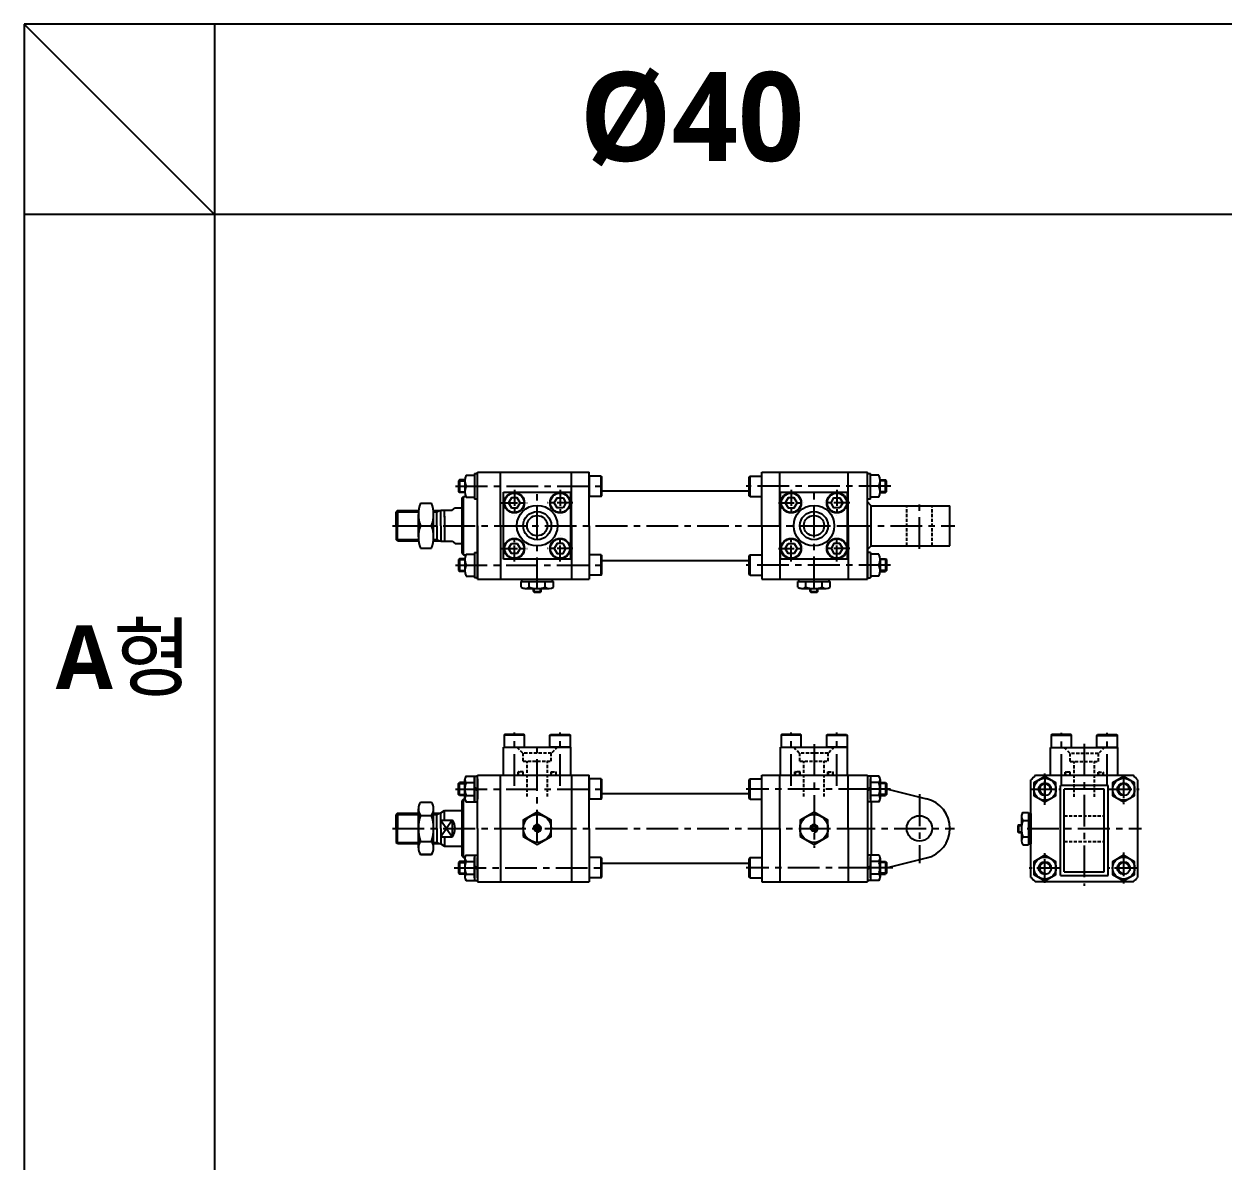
# Model space of a CAD drawing. Extents: x -819 to 10005, y 0 to 4179.
# Drawn here: x 0 to 945, y 3283 to 4179 of the extents above; entities that cross this region are included whole.
import ezdxf

# ---------------------------------------------------------------- set-up
doc = ezdxf.new("R2010")
doc.units = 0
doc.header["$LTSCALE"] = 10
doc.header["$MEASUREMENT"] = 0
for name, pattern in [('CENTER', [2, 1.25, -0.25, 0.25, -0.25]), ('CENTERX2', [4, 2.5, -0.5, 0.5, -0.5]), ('HIDDEN', [0.375, 0.25, -0.125])]:
    doc.linetypes.add(name, pattern=pattern)
doc.layers.get('0').update_dxf_attribs({"linetype": 'CONTINUOUS'})
for name, color, linetype in [('CEN', 1, 'CENTERX2'), ('CENTER', 1, 'CENTER'), ('DIM', 2, 'CONTINUOUS'), ('ML', 7, 'CONTINUOUS')]:
    doc.layers.add(name, color=color, linetype=linetype)
doc.styles.add('문자', font='romans.shx')

msp = doc.modelspace()

# ---------------------------------------------------------------- linework, layer by layer
for p, q in [((5627.93, 4179.17), (0, 4179.17)), ((0, 4179.17), (0, 2387.17)), ((150, 4029.17), (0, 4179.17)), ((150, 4179.17), (150, 2387.17)), ((971, 4029.17), (0, 4029.17)), ((401.2, 3732.28), (401.7, 3731.78)), ((401.2, 3732.28), (407.2, 3732.28)), ((401.7, 3731.78), (406.7, 3731.78)), ((407.2, 3732.28), (406.7, 3731.78)), ((619.2, 3732.28), (619.7, 3731.78)), ((619.2, 3732.28), (625.2, 3732.28)), ((619.7, 3731.78), (624.7, 3731.78)), ((625.2, 3732.28), (624.7, 3731.78)), ((783.17, 3548.63), (782.67, 3548.13)), ((782.67, 3548.13), (782.67, 3543.13)), ((783.17, 3548.63), (783.17, 3542.63)), ((783.17, 3542.63), (782.67, 3543.13))]:
    msp.add_line(p, q)
at = {"color": 7, "linetype": 'Continuous'}
for p, q in [((391.5, 3735.77), (391.5, 3740.18)), ((391.5, 3740.18), (404.2, 3740.18)), ((392.2, 3742.18), (416.2, 3742.18)), ((392.2, 3740.18), (392.2, 3742.18)), ((394.67, 3734.78), (413.72, 3734.78)), ((397.85, 3735.77), (397.85, 3740.18)), ((401.7, 3731.78), (401.7, 3734.78)), ((404.2, 3740.18), (416.9, 3740.18)), ((406.7, 3731.78), (406.7, 3734.78)), ((410.55, 3735.77), (410.55, 3740.18)), ((416.2, 3740.18), (416.2, 3742.18)), ((416.9, 3735.77), (416.9, 3740.18)), ((609.5, 3735.77), (609.5, 3740.18)), ((609.5, 3740.18), (622.2, 3740.18)), ((610.2, 3742.18), (634.2, 3742.18)), ((610.2, 3740.18), (610.2, 3742.18)), ((612.67, 3734.78), (631.72, 3734.78)), ((615.85, 3735.77), (615.85, 3740.18)), ((619.7, 3731.78), (619.7, 3734.78)), ((622.2, 3740.18), (634.9, 3740.18)), ((624.7, 3731.78), (624.7, 3734.78)), ((628.55, 3735.77), (628.55, 3740.18)), ((634.2, 3740.18), (634.2, 3742.18)), ((634.9, 3735.77), (634.9, 3740.18)), ((785.67, 3555.15), (785.67, 3536.1)), ((786.65, 3558.33), (791.07, 3558.33)), ((791.07, 3558.33), (791.07, 3545.63)), ((791.07, 3557.63), (793.07, 3557.63)), ((793.07, 3557.63), (793.07, 3533.63)), ((782.67, 3548.13), (785.67, 3548.13)), ((786.65, 3551.98), (791.07, 3551.98)), ((791.07, 3545.63), (791.07, 3532.93)), ((782.67, 3543.13), (785.67, 3543.13)), ((786.65, 3539.28), (791.07, 3539.28)), ((786.65, 3532.93), (791.07, 3532.93)), ((791.07, 3533.63), (793.07, 3533.63))]:
    msp.add_line(p, q, dxfattribs=at)
at = {"color": 3}
for p, q in [((401.2, 3732.28), (401.2, 3734.78)), ((407.2, 3732.28), (407.2, 3734.78)), ((619.2, 3732.28), (619.2, 3734.78)), ((625.2, 3732.28), (625.2, 3734.78)), ((783.17, 3548.63), (785.67, 3548.63)), ((783.17, 3542.63), (785.67, 3542.63))]:
    msp.add_line(p, q, dxfattribs=at)
at = {"color": 7, "linetype": 'Continuous'}
for points in [[(393.2, 3539.49), (404.2, 3533.14), (415.2, 3539.49), (415.2, 3552.19), (404.2, 3558.55), (393.2, 3552.19)], [(611.2, 3539.49), (622.2, 3533.14), (633.2, 3539.49), (633.2, 3552.19), (622.2, 3558.55), (611.2, 3552.19)], [(403.33, 3547.34), (402.47, 3545.84), (403.33, 3544.34), (405.06, 3544.34), (405.93, 3545.84), (405.06, 3547.34)], [(621.33, 3547.34), (620.47, 3545.84), (621.33, 3544.34), (623.06, 3544.34), (623.93, 3545.84), (623.06, 3547.34)]]:
    msp.add_lwpolyline(points, close=True, dxfattribs=at)
for centre, radius in [((404.2, 3545.84), 11), ((622.2, 3545.84), 11), ((404.2, 3545.84), 2.5), ((622.2, 3545.84), 2.5)]:
    msp.add_circle(centre, radius, dxfattribs=at)
for centre, radius, start, end in [((394.67, 3740.41), 5.62, 235.61575, 270), ((394.67, 3740.41), 5.62, 235.61575, 304.38425), ((404.2, 3755.8), 21.02, 252.41205, 270), ((404.2, 3755.8), 21.02, 270, 287.58795), ((413.72, 3740.41), 5.62, 235.61575, 304.38425), ((612.67, 3740.41), 5.62, 235.61575, 270), ((612.67, 3740.41), 5.62, 235.61575, 304.38425), ((622.2, 3755.8), 21.02, 252.41205, 270), ((622.2, 3755.8), 21.02, 270, 287.58795), ((631.72, 3740.41), 5.62, 235.61575, 304.38425), ((791.29, 3555.15), 5.62, 145.61575, 180), ((791.29, 3555.15), 5.62, 145.61575, 214.38425), ((806.69, 3545.63), 21.02, 162.41205, 180), ((806.69, 3545.63), 21.02, 180, 197.58795), ((791.29, 3536.1), 5.62, 145.61575, 214.38425)]:
    msp.add_arc(centre, radius, start, end, dxfattribs=at)
at = {"layer": 'CEN'}
for p, q in [((339.97, 3815.18), (457.73, 3815.18)), ((404.2, 3734.11), (404.2, 3813.68)), ((682.61, 3815.18), (568.66, 3815.18)), ((622.2, 3734.79), (622.2, 3813.68)), ((705.2, 3765.91), (705.2, 3804.83)), ((290.2, 3784.18), (653.03, 3784.18)), ((642.45, 3784.18), (733.11, 3784.18)), ((339.73, 3753.18), (457.73, 3753.18)), ((682.43, 3753.18), (568.66, 3753.18)), ((386.2, 3579.4), (386.2, 3621.41)), ((422.2, 3579.4), (422.2, 3621.41)), ((604.2, 3579.4), (604.2, 3621.41)), ((640.2, 3579.4), (640.2, 3621.41)), ((817.07, 3579.19), (817.07, 3621.19)), ((853.07, 3579.19), (853.07, 3621.19)), ((404.2, 3535.33), (404.2, 3611.86)), ((622.2, 3612.08), (622.2, 3530.45)), ((835.07, 3612.35), (835.07, 3500.63)), ((804.07, 3584.65), (804.07, 3568.61)), ((339.81, 3576.84), (457.73, 3576.84)), ((666.6, 3576.84), (568.66, 3576.84)), ((682.31, 3576.84), (645.79, 3576.84)), ((705.2, 3572.7), (705.2, 3518.55)), ((796.05, 3576.63), (812.09, 3576.63)), ((290.2, 3545.84), (653.03, 3545.84)), ((645.41, 3545.84), (732.86, 3545.84)), ((790.07, 3545.63), (880.07, 3545.63)), ((338.91, 3514.84), (457.73, 3514.84)), ((666.6, 3514.84), (568.66, 3514.84)), ((684.18, 3514.84), (644.66, 3514.84))]:
    msp.add_line(p, q, dxfattribs=at)
at = {"layer": 'CEN', "color": 1, "linetype": 'CENTER', "ltscale": 1.5}
for p, q in [((804.07, 3564.32), (804.07, 3588.94)), ((866.07, 3588.29), (866.07, 3564.97)), ((792.41, 3576.63), (815.73, 3576.63)), ((853.76, 3576.63), (878.38, 3576.63)), ((804.07, 3502.97), (804.07, 3526.29)), ((866.07, 3526.94), (866.07, 3502.32)), ((816.38, 3514.63), (791.76, 3514.63)), ((877.73, 3514.63), (854.41, 3514.63))]:
    msp.add_line(p, q, dxfattribs=at)
at = {"layer": 'CENTER'}
for p, q in [((386.2, 3812.27), (386.2, 3792.09)), ((422.2, 3812.27), (422.2, 3792.09)), ((604.2, 3812.27), (604.2, 3792.09)), ((640.2, 3812.27), (640.2, 3792.09)), ((376.11, 3802.18), (396.29, 3802.18)), ((432.29, 3802.18), (412.11, 3802.18)), ((594.11, 3802.18), (614.29, 3802.18)), ((650.29, 3802.18), (630.11, 3802.18)), ((386.2, 3756.09), (386.2, 3776.27)), ((422.2, 3756.09), (422.2, 3776.27)), ((604.2, 3756.09), (604.2, 3776.27)), ((640.2, 3756.09), (640.2, 3776.27)), ((376.11, 3766.18), (396.29, 3766.18)), ((432.29, 3766.18), (412.11, 3766.18)), ((594.11, 3766.18), (614.29, 3766.18)), ((650.29, 3766.18), (630.11, 3766.18))]:
    msp.add_line(p, q, dxfattribs=at)
at = {"layer": 'DIM'}
for p, q in [((342.2, 3819.43), (347.2, 3819.43)), ((679.2, 3819.43), (674.2, 3819.43)), ((342.2, 3810.93), (347.2, 3810.93)), ((679.2, 3810.93), (674.2, 3810.93)), ((342.2, 3757.43), (347.2, 3757.43)), ((679.2, 3757.43), (674.2, 3757.43)), ((342.2, 3748.93), (347.2, 3748.93)), ((679.2, 3748.93), (674.2, 3748.93)), ((342.2, 3581.09), (347.2, 3581.09)), ((342.2, 3572.59), (347.2, 3572.59)), ((679.2, 3581.09), (674.2, 3581.09)), ((679.2, 3572.59), (674.2, 3572.59)), ((337.29, 3552.44), (328.2, 3539.24)), ((328.2, 3552.44), (337.29, 3539.24)), ((342.2, 3519.09), (347.2, 3519.09)), ((679.2, 3519.09), (674.2, 3519.09)), ((342.2, 3510.59), (347.2, 3510.59)), ((679.2, 3510.59), (674.2, 3510.59))]:
    msp.add_line(p, q, dxfattribs=at)
for centre, radius, start, end in [((804.07, 3576.63), 4.25, 353.24367, 276.75633), ((866.07, 3576.63), 4.25, 353.24367, 276.75633), ((404.2, 3545.84), 3, 270, 180), ((622.2, 3545.84), 3, 270, 180), ((804.07, 3514.63), 4.25, 353.24367, 276.75633), ((866.07, 3514.63), 4.25, 353.24367, 276.75633)]:
    msp.add_arc(centre, radius, start, end, dxfattribs=at)
at = {"layer": 'ML'}
for p, q in [((342.95, 3820.18), (342.2, 3819.43)), ((342.2, 3819.43), (342.2, 3810.93)), ((347.22, 3820.18), (342.95, 3820.18)), ((342.95, 3820.18), (342.95, 3810.18)), ((347.2, 3819.51), (347.2, 3810.85)), ((348.22, 3823.84), (354.7, 3823.84)), ((354.7, 3825.18), (354.7, 3805.18)), ((354.7, 3825.18), (357.2, 3825.18)), ((354.7, 3823.18), (354.7, 3807.18)), ((357.2, 3826.18), (445.2, 3826.18)), ((357.2, 3784.18), (357.2, 3826.18)), ((357.2, 3784.18), (357.2, 3826.18)), ((357.2, 3742.18), (357.2, 3825.83)), ((357.2, 3807.18), (357.2, 3823.18)), ((375.2, 3784.18), (375.2, 3826.18)), ((431.2, 3784.18), (431.2, 3826.18)), ((445.2, 3784.18), (445.2, 3826.18)), ((445.2, 3823.18), (445.2, 3807.18)), ((454.6, 3823.18), (445.2, 3823.18)), ((454.6, 3807.18), (454.6, 3823.18)), ((454.6, 3823.18), (455.2, 3822.58)), ((455.2, 3807.78), (455.2, 3822.58)), ((571.8, 3823.18), (571.2, 3822.58)), ((571.2, 3807.78), (571.2, 3822.58)), ((571.8, 3823.18), (581.2, 3823.18)), ((571.8, 3807.18), (571.8, 3823.18)), ((581.2, 3826.18), (664.2, 3826.18)), ((581.2, 3784.18), (581.2, 3826.18)), ((595.2, 3784.18), (595.2, 3826.18)), ((649.2, 3784.18), (649.2, 3826.18)), ((649.2, 3784.18), (649.2, 3826.18)), ((664.2, 3742.18), (664.2, 3826.18)), ((664.2, 3742.18), (664.2, 3825.83)), ((664.2, 3825.18), (666.7, 3825.18)), ((666.7, 3805.18), (666.7, 3825.18)), ((673.18, 3823.84), (666.7, 3823.84)), ((674.17, 3820.18), (678.45, 3820.18)), ((674.2, 3810.85), (674.2, 3819.51)), ((678.45, 3810.18), (678.45, 3820.18)), ((679.2, 3819.43), (678.45, 3820.18)), ((679.2, 3810.93), (679.2, 3819.43)), ((342.2, 3810.93), (342.95, 3810.18)), ((347.22, 3810.18), (342.95, 3810.18)), ((348.22, 3815.18), (354.7, 3815.18)), ((377.7, 3757.68), (377.7, 3810.68)), ((377.7, 3810.68), (430.7, 3810.68)), ((430.7, 3757.68), (430.7, 3810.68)), ((430.7, 3810.68), (430.7, 3757.68)), ((455.2, 3811.68), (571.2, 3811.68)), ((595.7, 3810.68), (648.7, 3810.68)), ((595.7, 3757.68), (595.7, 3810.68)), ((648.7, 3810.68), (648.7, 3757.68)), ((648.7, 3757.68), (648.7, 3810.68)), ((673.18, 3815.18), (666.7, 3815.18)), ((674.17, 3810.18), (678.45, 3810.18)), ((678.45, 3810.18), (679.2, 3810.93)), ((312.17, 3801.93), (320.97, 3801.93)), ((345.2, 3806.18), (346.2, 3807.18)), ((345.2, 3762.18), (345.2, 3806.18)), ((346.2, 3761.18), (346.2, 3807.18)), ((346.2, 3807.18), (347.92, 3807.18)), ((348.22, 3806.52), (354.7, 3806.52)), ((357.2, 3805.18), (354.7, 3805.18)), ((454.6, 3807.18), (445.2, 3807.18)), ((454.6, 3807.18), (455.2, 3807.78)), ((571.8, 3807.18), (571.2, 3807.78)), ((571.8, 3807.18), (581.2, 3807.18)), ((666.7, 3805.18), (664.2, 3805.18)), ((667.2, 3799.93), (664.2, 3802.93)), ((673.18, 3806.52), (666.7, 3806.52)), ((667.2, 3799.93), (729.2, 3799.93)), ((667.2, 3768.43), (667.2, 3799.93)), ((729.2, 3768.43), (729.2, 3799.93)), ((294.2, 3796.18), (293.2, 3795.18)), ((293.2, 3784.18), (293.2, 3795.18)), ((294.2, 3796.18), (310.76, 3796.18)), ((294.2, 3796.18), (294.2, 3784.18)), ((310.57, 3775.31), (310.57, 3793.06)), ((322.38, 3796.18), (328.2, 3796.18)), ((322.57, 3775.31), (322.57, 3793.06)), ((322.57, 3775.31), (322.57, 3793.06)), ((325.2, 3784.18), (325.2, 3796.18)), ((328.2, 3784.18), (328.2, 3796.45)), ((328.2, 3796.45), (337.29, 3796.45)), ((331.2, 3790.78), (331.2, 3796.45)), ((331.2, 3791.57), (331.2, 3771.92)), ((337.29, 3796.45), (339.5, 3798.18)), ((339.5, 3798.18), (345.2, 3798.18)), ((293.2, 3784.18), (293.2, 3773.18)), ((294.2, 3772.18), (294.2, 3784.18)), ((312.17, 3784.18), (320.97, 3784.18)), ((312.17, 3784.18), (320.97, 3784.18)), ((325.2, 3784.18), (325.2, 3772.18)), ((328.2, 3784.18), (328.2, 3771.92)), ((357.2, 3784.18), (357.2, 3742.18)), ((357.2, 3784.18), (357.2, 3742.18)), ((375.2, 3784.18), (375.2, 3742.18)), ((431.2, 3784.18), (431.2, 3742.18)), ((445.2, 3784.18), (445.2, 3742.18)), ((581.2, 3784.18), (581.2, 3742.18)), ((595.2, 3784.18), (595.2, 3742.18)), ((649.2, 3784.18), (649.2, 3742.18)), ((649.2, 3784.18), (649.2, 3742.18)), ((664.2, 3784.18), (664.2, 3742.18)), ((664.2, 3784.18), (664.2, 3742.18)), ((294.2, 3772.18), (293.2, 3773.18)), ((294.2, 3772.18), (310.76, 3772.18)), ((322.38, 3772.18), (328.2, 3772.18)), ((328.2, 3771.92), (337.29, 3771.92)), ((337.29, 3771.92), (339.5, 3770.18)), ((312.17, 3766.43), (320.97, 3766.43)), ((339.5, 3770.18), (345.2, 3770.18)), ((345.2, 3762.18), (346.2, 3761.18)), ((348.22, 3761.84), (354.7, 3761.84)), ((354.7, 3763.18), (354.7, 3743.18)), ((354.7, 3763.18), (357.2, 3763.18)), ((667.2, 3768.43), (664.2, 3765.43)), ((666.7, 3763.18), (664.2, 3763.18)), ((666.7, 3763.18), (666.7, 3743.18)), ((673.18, 3761.84), (666.7, 3761.84)), ((667.2, 3768.43), (729.2, 3768.43)), ((342.95, 3758.18), (342.2, 3757.43)), ((342.2, 3757.43), (342.2, 3748.93)), ((347.22, 3758.18), (342.95, 3758.18)), ((342.95, 3758.18), (342.95, 3748.18)), ((346.2, 3761.18), (347.92, 3761.18)), ((347.2, 3757.51), (347.2, 3748.85)), ((348.22, 3753.18), (354.7, 3753.18)), ((430.7, 3757.68), (377.7, 3757.68)), ((445.2, 3761.18), (445.2, 3745.18)), ((454.6, 3761.18), (445.2, 3761.18)), ((454.6, 3745.18), (454.6, 3761.18)), ((454.6, 3761.18), (455.2, 3760.58)), ((455.2, 3745.78), (455.2, 3760.58)), ((455.2, 3756.68), (571.2, 3756.68)), ((571.8, 3761.18), (571.2, 3760.58)), ((571.2, 3745.78), (571.2, 3760.58)), ((571.8, 3761.18), (581.2, 3761.18)), ((571.8, 3745.18), (571.8, 3761.18)), ((648.7, 3757.68), (595.7, 3757.68)), ((673.18, 3753.18), (666.7, 3753.18)), ((674.17, 3758.18), (678.45, 3758.18)), ((674.2, 3757.51), (674.2, 3748.85)), ((678.45, 3758.18), (678.45, 3748.18)), ((678.45, 3758.18), (679.2, 3757.43)), ((679.2, 3757.43), (679.2, 3748.93)), ((342.2, 3748.93), (342.95, 3748.18)), ((347.22, 3748.18), (342.95, 3748.18)), ((348.22, 3744.52), (354.7, 3744.52)), ((357.2, 3743.18), (354.7, 3743.18)), ((454.6, 3745.18), (445.2, 3745.18)), ((454.6, 3745.18), (455.2, 3745.78)), ((571.8, 3745.18), (571.2, 3745.78)), ((571.8, 3745.18), (581.2, 3745.18)), ((664.2, 3743.18), (666.7, 3743.18)), ((673.18, 3744.52), (666.7, 3744.52)), ((674.17, 3748.18), (678.45, 3748.18)), ((679.2, 3748.93), (678.45, 3748.18)), ((357.2, 3742.18), (445.2, 3742.18)), ((581.2, 3742.18), (664.2, 3742.18)), ((378.54, 3619.84), (378.2, 3619.24)), ((393.85, 3619.84), (378.54, 3619.84)), ((394.2, 3619.24), (393.85, 3619.84)), ((414.2, 3619.24), (414.54, 3619.84)), ((414.54, 3619.84), (429.85, 3619.84)), ((429.85, 3619.84), (430.2, 3619.24)), ((596.54, 3619.84), (596.2, 3619.24)), ((611.85, 3619.84), (596.54, 3619.84)), ((612.2, 3619.24), (611.85, 3619.84)), ((632.2, 3619.24), (632.54, 3619.84)), ((632.54, 3619.84), (647.85, 3619.84)), ((647.85, 3619.84), (648.2, 3619.24)), ((378.2, 3619.24), (378.2, 3609.84)), ((394.2, 3619.24), (378.2, 3619.24)), ((394.2, 3609.84), (394.2, 3619.24)), ((414.2, 3609.84), (414.2, 3619.24)), ((414.2, 3619.24), (430.2, 3619.24)), ((430.2, 3619.24), (430.2, 3609.84)), ((596.2, 3619.24), (596.2, 3609.84)), ((612.2, 3619.24), (596.2, 3619.24)), ((612.2, 3609.84), (612.2, 3619.24)), ((632.2, 3609.84), (632.2, 3619.24)), ((632.2, 3619.24), (648.2, 3619.24)), ((648.2, 3619.24), (648.2, 3609.84)), ((809.42, 3619.63), (809.07, 3619.03)), ((809.07, 3619.03), (809.07, 3609.63)), ((825.07, 3619.03), (809.07, 3619.03)), ((824.73, 3619.63), (809.42, 3619.63)), ((825.07, 3619.03), (824.73, 3619.63)), ((825.07, 3609.63), (825.07, 3619.03)), ((845.07, 3619.03), (845.42, 3619.63)), ((845.07, 3609.63), (845.07, 3619.03)), ((845.07, 3619.03), (861.07, 3619.03)), ((845.42, 3619.63), (860.73, 3619.63)), ((860.73, 3619.63), (861.07, 3619.03)), ((861.07, 3619.03), (861.07, 3609.63)), ((377.7, 3609.84), (430.7, 3609.84)), ((377.7, 3587.84), (377.7, 3609.84)), ((430.2, 3609.84), (414.2, 3609.84)), ((430.7, 3587.84), (430.7, 3609.84)), ((595.7, 3609.84), (648.7, 3609.84)), ((595.7, 3587.84), (595.7, 3609.84)), ((648.2, 3609.84), (632.2, 3609.84)), ((648.7, 3587.84), (648.7, 3609.84)), ((808.57, 3609.63), (861.57, 3609.63)), ((808.57, 3587.63), (808.57, 3609.63)), ((861.07, 3609.63), (845.07, 3609.63)), ((861.57, 3587.63), (861.57, 3609.63)), ((347.2, 3584.19), (347.2, 3584.34)), ((347.2, 3569.34), (347.2, 3584.19)), ((348.22, 3586.84), (357.2, 3586.84)), ((354.7, 3586.84), (354.7, 3567.04)), ((354.7, 3566.84), (354.7, 3586.64)), ((354.7, 3568.84), (354.7, 3584.84)), ((354.7, 3568.84), (354.7, 3584.84)), ((354.7, 3584.84), (354.7, 3568.84)), ((354.7, 3568.84), (354.7, 3584.84)), ((357.2, 3545.84), (357.2, 3587.84)), ((357.2, 3587.84), (445.2, 3587.84)), ((357.2, 3545.84), (357.2, 3587.84)), ((357.2, 3584.84), (357.2, 3568.84)), ((357.2, 3584.84), (357.2, 3568.84)), ((357.2, 3568.84), (357.2, 3584.84)), ((357.2, 3584.84), (357.2, 3568.84)), ((375.2, 3545.84), (375.2, 3587.84)), ((431.2, 3587.84), (431.2, 3503.84)), ((445.2, 3545.84), (445.2, 3587.84)), ((445.2, 3584.84), (445.2, 3568.84)), ((454.6, 3584.84), (445.2, 3584.84)), ((454.6, 3568.84), (454.6, 3584.84)), ((454.6, 3584.84), (455.2, 3584.24)), ((455.2, 3569.44), (455.2, 3584.24)), ((571.8, 3584.84), (571.2, 3584.24)), ((571.2, 3569.44), (571.2, 3584.24)), ((571.8, 3584.84), (581.2, 3584.84)), ((571.8, 3568.84), (571.8, 3584.84)), ((581.2, 3587.84), (664.2, 3587.84)), ((581.2, 3545.84), (581.2, 3587.84)), ((595.2, 3545.84), (595.2, 3587.84)), ((649.2, 3545.84), (649.2, 3587.84)), ((649.2, 3545.84), (649.2, 3587.84)), ((664.2, 3587.84), (664.2, 3503.84)), ((673.18, 3586.84), (664.2, 3586.84)), ((666.7, 3586.84), (666.7, 3567.04)), ((666.7, 3584.84), (666.7, 3568.84)), ((666.7, 3568.84), (666.7, 3584.84)), ((674.2, 3584.34), (674.2, 3569.49)), ((793.07, 3507.24), (793.07, 3584.01)), ((796.69, 3587.63), (873.45, 3587.63)), ((877.07, 3584.01), (877.07, 3507.24)), ((342.2, 3581.09), (342.95, 3581.84)), ((342.2, 3572.59), (342.2, 3581.09)), ((342.95, 3571.84), (342.2, 3572.59)), ((347.2, 3581.84), (342.95, 3581.84)), ((342.95, 3571.84), (342.95, 3581.84)), ((348.22, 3581.84), (354.7, 3581.84)), ((357.2, 3576.38), (354.7, 3578.57)), ((357.2, 3575.19), (354.7, 3577.38)), ((455.2, 3573.34), (571.2, 3573.34)), ((664.2, 3576.38), (666.7, 3578.57)), ((664.2, 3575.19), (666.7, 3577.38)), ((673.18, 3581.84), (666.7, 3581.84)), ((674.2, 3581.84), (678.45, 3581.84)), ((678.45, 3581.84), (678.45, 3571.84)), ((678.45, 3581.84), (679.2, 3581.09)), ((679.2, 3572.59), (678.45, 3571.84)), ((679.2, 3581.09), (679.2, 3572.59)), ((679.2, 3576.91), (710.9, 3569.16)), ((816.32, 3508.63), (816.32, 3579.63)), ((853.82, 3579.63), (816.32, 3579.63)), ((850.82, 3576.63), (819.32, 3576.63)), ((819.32, 3511.63), (819.32, 3576.63)), ((850.82, 3511.63), (850.82, 3576.63)), ((853.82, 3508.63), (853.82, 3579.63)), ((320.97, 3566.34), (312.17, 3566.34)), ((347.2, 3571.84), (342.95, 3571.84)), ((346.2, 3568.84), (345.2, 3567.84)), ((345.2, 3545.84), (345.2, 3567.84)), ((345.2, 3523.84), (345.2, 3567.84)), ((346.2, 3568.84), (347.23, 3568.84)), ((346.2, 3522.84), (346.2, 3568.84)), ((348.22, 3571.84), (354.7, 3571.84)), ((348.22, 3566.84), (357.2, 3566.84)), ((454.6, 3568.84), (445.2, 3568.84)), ((454.6, 3568.84), (455.2, 3569.44)), ((571.8, 3568.84), (571.2, 3569.44)), ((571.8, 3568.84), (581.2, 3568.84)), ((673.18, 3566.84), (664.2, 3566.84)), ((673.18, 3571.84), (666.7, 3571.84)), ((667.2, 3566.84), (667.2, 3524.84)), ((674.2, 3571.84), (678.45, 3571.84)), ((674.2, 3569.49), (674.2, 3569.34)), ((294.2, 3557.84), (293.2, 3556.84)), ((293.2, 3545.84), (293.2, 3556.84)), ((294.2, 3557.84), (310.57, 3557.84)), ((294.2, 3557.84), (294.2, 3545.84)), ((310.57, 3530.47), (310.57, 3561.22)), ((312.17, 3556.09), (320.97, 3556.09)), ((322.57, 3530.47), (322.57, 3561.22)), ((322.57, 3557.84), (328.2, 3557.84)), ((325.2, 3545.84), (325.2, 3557.84)), ((328.2, 3558.11), (331.2, 3559.84)), ((328.2, 3545.84), (328.2, 3558.11)), ((331.2, 3559.84), (345.2, 3559.84)), ((331.2, 3552.44), (331.2, 3559.84)), ((293.2, 3545.84), (293.2, 3534.84)), ((294.2, 3533.84), (294.2, 3545.84)), ((325.2, 3545.84), (325.2, 3533.84)), ((328.2, 3552.44), (337.29, 3552.44)), ((328.2, 3545.84), (328.2, 3533.58)), ((337.29, 3552.44), (337.29, 3539.24)), ((357.2, 3545.84), (357.2, 3503.84)), ((357.2, 3545.84), (357.2, 3503.84)), ((375.2, 3545.84), (375.2, 3503.84)), ((445.2, 3545.84), (445.2, 3503.84)), ((581.2, 3545.84), (581.2, 3503.84)), ((595.2, 3545.84), (595.2, 3503.84)), ((649.2, 3545.84), (649.2, 3503.84)), ((649.2, 3545.84), (649.2, 3503.84)), ((294.2, 3533.84), (293.2, 3534.84)), ((312.17, 3535.59), (320.97, 3535.59)), ((328.2, 3539.24), (337.29, 3539.24)), ((331.2, 3539.24), (331.2, 3531.84)), ((294.2, 3533.84), (310.57, 3533.84)), ((312.17, 3525.34), (320.97, 3525.34)), ((320.97, 3525.34), (312.17, 3525.34)), ((322.57, 3533.84), (328.2, 3533.84)), ((328.2, 3533.58), (331.2, 3531.84)), ((331.2, 3531.84), (345.2, 3531.84)), ((342.95, 3519.84), (342.2, 3519.09)), ((342.2, 3519.09), (342.2, 3510.59)), ((347.2, 3519.84), (342.95, 3519.84)), ((342.95, 3519.84), (342.95, 3509.84)), ((345.2, 3523.84), (346.2, 3522.84)), ((346.2, 3522.84), (347.23, 3522.84)), ((347.2, 3522.34), (347.2, 3507.49)), ((348.22, 3524.84), (357.2, 3524.84)), ((348.22, 3519.84), (354.7, 3519.84)), ((354.7, 3524.84), (354.7, 3505.04)), ((354.7, 3506.84), (354.7, 3522.84)), ((354.7, 3522.84), (354.7, 3506.84)), ((357.2, 3514.38), (354.7, 3516.57)), ((357.2, 3522.84), (357.2, 3506.84)), ((357.2, 3506.84), (357.2, 3522.84)), ((454.6, 3522.84), (445.2, 3522.84)), ((445.2, 3522.84), (445.2, 3506.84)), ((454.6, 3506.84), (454.6, 3522.84)), ((454.6, 3522.84), (455.2, 3522.24)), ((455.2, 3507.44), (455.2, 3522.24)), ((455.2, 3518.34), (571.2, 3518.34)), ((571.8, 3522.84), (571.2, 3522.24)), ((571.2, 3507.44), (571.2, 3522.24)), ((571.8, 3506.84), (571.8, 3522.84)), ((571.8, 3522.84), (581.2, 3522.84)), ((673.18, 3524.84), (664.2, 3524.84)), ((664.2, 3514.38), (666.7, 3516.57)), ((666.7, 3524.84), (666.7, 3505.04)), ((666.7, 3506.84), (666.7, 3522.84)), ((666.7, 3522.84), (666.7, 3506.84)), ((673.18, 3519.84), (666.7, 3519.84)), ((674.2, 3522.34), (674.2, 3507.49)), ((674.2, 3519.84), (678.45, 3519.84)), ((678.45, 3519.84), (678.45, 3509.84)), ((678.45, 3519.84), (679.2, 3519.09)), ((679.2, 3514.78), (710.9, 3522.53)), ((679.2, 3519.09), (679.2, 3510.59)), ((342.2, 3510.59), (342.95, 3509.84)), ((347.2, 3509.84), (342.95, 3509.84)), ((347.2, 3507.49), (347.2, 3507.34)), ((348.22, 3509.84), (354.7, 3509.84)), ((357.2, 3513.19), (354.7, 3515.38)), ((454.6, 3506.84), (445.2, 3506.84)), ((454.6, 3506.84), (455.2, 3507.44)), ((571.8, 3506.84), (571.2, 3507.44)), ((571.8, 3506.84), (581.2, 3506.84)), ((664.2, 3513.19), (666.7, 3515.38)), ((673.18, 3509.84), (666.7, 3509.84)), ((674.2, 3509.84), (678.45, 3509.84)), ((674.2, 3507.49), (674.2, 3507.34)), ((679.2, 3510.59), (678.45, 3509.84)), ((816.32, 3508.63), (853.82, 3508.63)), ((819.32, 3511.63), (850.82, 3511.63)), ((348.22, 3504.84), (357.2, 3504.84)), ((357.2, 3503.84), (445.2, 3503.84)), ((581.2, 3503.84), (664.2, 3503.84)), ((673.18, 3504.84), (664.2, 3504.84)), ((873.45, 3503.63), (796.69, 3503.63))]:
    msp.add_line(p, q, dxfattribs=at)
at = {"layer": 'ML', "color": 2, "linetype": 'HIDDEN'}
for p, q in [((695.2, 3768.43), (695.2, 3799.93)), ((715.2, 3768.43), (715.2, 3799.93)), ((388.2, 3609.84), (393.1, 3604.94)), ((393.1, 3598.84), (393.1, 3604.94)), ((415.3, 3604.94), (393.1, 3604.94)), ((393.1, 3598.84), (393.1, 3604.94)), ((420.2, 3609.84), (415.3, 3604.94)), ((415.3, 3598.84), (415.3, 3604.94)), ((606.2, 3609.84), (611.1, 3604.94)), ((633.3, 3604.94), (611.1, 3604.94)), ((611.1, 3598.84), (611.1, 3604.94)), ((611.1, 3598.84), (611.1, 3604.94)), ((638.2, 3609.84), (633.3, 3604.94)), ((633.3, 3598.84), (633.3, 3604.94)), ((819.07, 3609.63), (823.97, 3604.73)), ((846.17, 3604.73), (823.97, 3604.73)), ((823.97, 3598.63), (823.97, 3604.73)), ((823.97, 3598.63), (823.97, 3604.73)), ((851.07, 3609.63), (846.17, 3604.73)), ((846.17, 3598.63), (846.17, 3604.73)), ((393.1, 3598.84), (415.3, 3598.84)), ((396.2, 3570.82), (396.2, 3598.84)), ((412.2, 3570.82), (412.2, 3598.84)), ((611.1, 3598.84), (633.3, 3598.84)), ((614.2, 3570.82), (614.2, 3598.84)), ((630.2, 3570.82), (630.2, 3598.84)), ((823.97, 3598.63), (846.17, 3598.63)), ((827.07, 3570.61), (827.07, 3598.63)), ((843.07, 3570.61), (843.07, 3598.63)), ((389.2, 3587.84), (389.2, 3590.24)), ((393.2, 3590.24), (389.2, 3590.24)), ((393.2, 3587.84), (393.2, 3590.24)), ((415.2, 3587.84), (415.2, 3590.24)), ((415.2, 3590.24), (419.2, 3590.24)), ((419.2, 3587.84), (419.2, 3590.24)), ((611.2, 3590.24), (607.2, 3590.24)), ((607.2, 3587.84), (607.2, 3590.24)), ((611.2, 3587.84), (611.2, 3590.24)), ((633.2, 3590.24), (637.2, 3590.24)), ((633.2, 3587.84), (633.2, 3590.24)), ((637.2, 3587.84), (637.2, 3590.24)), ((824.07, 3590.03), (820.07, 3590.03)), ((820.07, 3587.63), (820.07, 3590.03)), ((824.07, 3587.63), (824.07, 3590.03)), ((846.07, 3590.03), (850.07, 3590.03)), ((846.07, 3587.63), (846.07, 3590.03)), ((850.07, 3587.63), (850.07, 3590.03)), ((819.32, 3555.63), (850.82, 3555.63)), ((819.32, 3535.63), (850.82, 3535.63))]:
    msp.add_line(p, q, dxfattribs=at)
at = {"layer": 'ML', "color": 2}
for p, q in [((293.2, 3795.18), (310.66, 3795.18)), ((322.48, 3795.18), (325.2, 3795.18)), ((325.2, 3795.18), (327.19, 3796.18)), ((293.2, 3773.18), (310.66, 3773.18)), ((322.48, 3773.18), (325.2, 3773.18)), ((325.2, 3773.18), (327.19, 3772.18)), ((293.2, 3556.84), (310.57, 3556.84)), ((322.57, 3556.84), (325.2, 3556.84)), ((325.2, 3556.84), (327.19, 3557.84)), ((293.2, 3534.84), (310.57, 3534.84)), ((322.57, 3534.84), (325.2, 3534.84)), ((325.2, 3534.84), (327.19, 3533.84))]:
    msp.add_line(p, q, dxfattribs=at)
at = {"layer": 'ML'}
for points in [[(383.89, 3798.18), (388.51, 3798.18), (390.82, 3802.18), (388.51, 3806.18), (383.89, 3806.18), (381.58, 3802.18), (383.89, 3798.18)], [(424.51, 3798.18), (419.89, 3798.18), (417.58, 3802.18), (419.89, 3806.18), (424.51, 3806.18), (426.82, 3802.18), (424.51, 3798.18)], [(601.89, 3798.18), (606.51, 3798.18), (608.82, 3802.18), (606.51, 3806.18), (601.89, 3806.18), (599.58, 3802.18), (601.89, 3798.18)], [(642.51, 3798.18), (637.89, 3798.18), (635.58, 3802.18), (637.89, 3806.18), (642.51, 3806.18), (644.82, 3802.18), (642.51, 3798.18)], [(383.89, 3770.18), (388.51, 3770.18), (390.82, 3766.18), (388.51, 3762.18), (383.89, 3762.18), (381.58, 3766.18), (383.89, 3770.18)], [(424.51, 3770.18), (419.89, 3770.18), (417.58, 3766.18), (419.89, 3762.18), (424.51, 3762.18), (426.82, 3766.18), (424.51, 3770.18)], [(601.89, 3770.18), (606.51, 3770.18), (608.82, 3766.18), (606.51, 3762.18), (601.89, 3762.18), (599.58, 3766.18), (601.89, 3770.18)], [(642.51, 3770.18), (637.89, 3770.18), (635.58, 3766.18), (637.89, 3762.18), (642.51, 3762.18), (644.82, 3766.18), (642.51, 3770.18)]]:
    msp.add_lwpolyline(points, dxfattribs=at)
for points in [[(804.07, 3586.63), (795.41, 3581.63), (795.41, 3571.63), (804.07, 3566.63), (812.73, 3571.63), (812.73, 3581.63)], [(866.07, 3586.63), (857.41, 3581.63), (857.41, 3571.63), (866.07, 3566.63), (874.73, 3571.63), (874.73, 3581.63)], [(804.07, 3524.63), (795.41, 3519.63), (795.41, 3509.63), (804.07, 3504.63), (812.73, 3509.63), (812.73, 3519.63)], [(866.07, 3524.63), (857.41, 3519.63), (857.41, 3509.63), (866.07, 3504.63), (874.73, 3509.63), (874.73, 3519.63)]]:
    msp.add_lwpolyline(points, close=True, dxfattribs=at)
for centre, radius in [((386.2, 3802.18), 8), ((386.2, 3802.18), 7.65), ((422.2, 3802.18), 8), ((422.2, 3802.18), 7.65), ((604.2, 3802.18), 8), ((604.2, 3802.18), 7.65), ((640.2, 3802.18), 8), ((640.2, 3802.18), 7.65), ((404.2, 3784.18), 16), ((622.2, 3784.18), 16), ((404.2, 3784.18), 11.1), ((404.2, 3784.18), 8), ((622.2, 3784.18), 11.1), ((622.2, 3784.18), 8), ((386.2, 3766.18), 8), ((386.2, 3766.18), 7.65), ((422.2, 3766.18), 8), ((422.2, 3766.18), 7.65), ((604.2, 3766.18), 8), ((604.2, 3766.18), 7.65), ((640.2, 3766.18), 8), ((640.2, 3766.18), 7.65), ((804.07, 3576.63), 8.66), ((866.07, 3576.63), 8.66), ((804.07, 3576.63), 5), ((866.07, 3576.63), 5), ((705.2, 3545.84), 10), ((804.07, 3514.63), 8.66), ((804.07, 3514.63), 5), ((866.07, 3514.63), 8.66), ((866.07, 3514.63), 5)]:
    msp.add_circle(centre, radius, dxfattribs=at)
for centre, radius, start, end in [((356.9, 3819.51), 9.7, 153.49021, 206.50979), ((664.5, 3819.51), 9.7, 333.49021, 26.50979), ((356.9, 3810.85), 9.7, 153.49021, 206.50979), ((664.5, 3810.85), 9.7, 333.49021, 26.50979), ((336, 3793.06), 25.43, 159.5726, 200.4274), ((297.14, 3793.06), 25.43, 339.5726, 20.4274), ((336, 3775.31), 25.43, 159.5726, 200.4274), ((297.14, 3775.31), 25.43, 339.5726, 20.4274), ((356.9, 3757.51), 9.7, 153.49021, 206.50979), ((664.5, 3757.51), 9.7, 333.49021, 26.50979), ((356.9, 3748.85), 9.7, 153.49021, 206.50979), ((664.5, 3748.85), 9.7, 333.49021, 26.50979), ((350.77, 3584.34), 3.57, 135.60908, 224.39092), ((670.62, 3584.34), 3.57, 315.60908, 44.39092), ((835.07, 3545.63), 56.9, 132.4237, 137.5763), ((835.07, 3545.63), 56.9, 42.4237, 47.5763), ((359.96, 3576.84), 12.76, 156.93974, 203.06026), ((661.43, 3576.84), 12.76, 336.93974, 23.06026), ((319.58, 3561.22), 9.01, 145.34303, 214.65697), ((313.56, 3561.22), 9.01, 325.34303, 34.65697), ((350.77, 3569.34), 3.57, 135.60908, 224.39092), ((670.62, 3569.34), 3.57, 315.60908, 44.39092), ((705.2, 3545.84), 24, 283.74181, 76.25819), ((344.22, 3545.84), 33.65, 162.26604, 197.73396), ((288.92, 3545.84), 33.65, 342.26604, 17.73396), ((328.51, 3545.84), 10.99, 323.08714, 36.91286), ((319.58, 3530.47), 9.01, 145.34303, 214.65697), ((313.56, 3530.47), 9.01, 325.34303, 34.65697), ((350.77, 3522.34), 3.57, 135.60908, 224.39092), ((359.96, 3514.84), 12.76, 156.93974, 203.06026), ((670.62, 3522.34), 3.57, 315.60908, 44.39092), ((661.43, 3514.84), 12.76, 336.93974, 23.06026), ((350.77, 3507.34), 3.57, 135.60908, 224.39092), ((670.62, 3507.34), 3.57, 315.60908, 44.39092), ((835.07, 3545.63), 56.9, 222.4237, 227.5763), ((835.07, 3545.63), 56.9, 312.4237, 317.5763)]:
    msp.add_arc(centre, radius, start, end, dxfattribs=at)
at = {"layer": 'ML', "color": 2, "linetype": 'HIDDEN'}
for centre, start, end in [((390.43, 3589.04), 90, 270), ((391.96, 3589.04), 270, 90), ((416.44, 3589.04), 90, 270), ((417.97, 3589.04), 270, 90), ((608.43, 3589.04), 90, 270), ((609.96, 3589.04), 270, 90), ((634.44, 3589.04), 90, 270), ((635.97, 3589.04), 270, 90), ((821.3, 3588.83), 90, 270), ((822.83, 3588.83), 270, 90), ((847.31, 3588.83), 90, 270), ((848.84, 3588.83), 270, 90)]:
    msp.add_arc(centre, 1.2, start, end, dxfattribs=at)

# ---------------------------------------------------------------- texts
at = {"attachment_point": 1, "style": '문자'}
for s, width, gutter_width, heights, insert, char_height in [('{\\fMalgun Gothic|b1|i0|c129|p50;%%C40}', 124.5326, 16, [-75.56], (437.59, 4141.31), 70), ('{\\fMalgun Gothic|b1|i0|c129|p50;A형}', 655.3834, 160, [-66.37], (25, 3705.52), 50)]:
    msp.add_mtext_dynamic_manual_height_columns(s, width=width, gutter_width=gutter_width, heights=heights, dxfattribs=dict(at, insert=insert, char_height=char_height))

doc.saveas('drawing.dxf')
